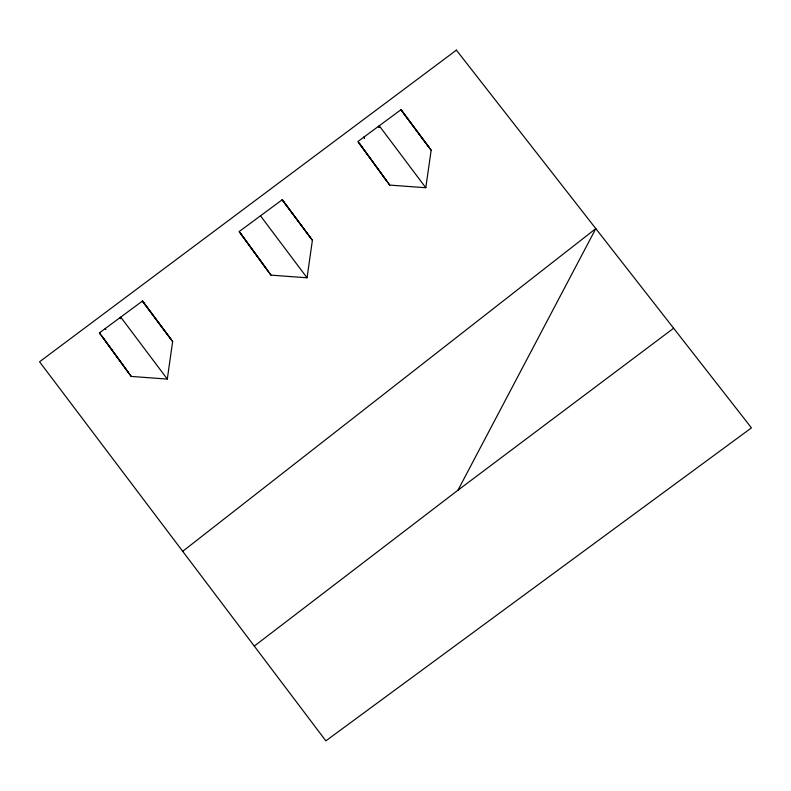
<?xml version="1.0" encoding="UTF-8"?>
<svg xmlns="http://www.w3.org/2000/svg" width="791" height="791" viewBox="0 0 791 791"><rect width="100%" height="100%" fill="white"/><g stroke="black" fill="none" stroke-linecap="round" stroke-linejoin="round"><path stroke-width="1.19" d="M167.296 379.077L172.646 341.554L142.538 301.005L99.32 332.942L131.227 376.427L167.296 379.077L120.746 317.112M307.046 277.789L312.405 240.266L282.288 199.718L239.07 231.654L270.977 275.139L307.046 277.789L260.496 215.824M425.795 187.744L431.154 150.221L401.037 109.672L357.819 141.609L389.726 185.094L425.795 187.744L379.245 125.769M254.277 646.099L457.949 490.222L595.811 228.619L182.701 551.327M457.949 490.222L673.625 328.245M400.849 109.811L431.154 150.221M282.1 199.856L312.405 240.266M142.35 301.144L172.646 341.554M401.037 109.672L429.345 147.808M282.288 199.718L310.596 237.864M142.538 301.005L170.846 339.141M378.454 126.362L379.107 127.252M378.316 126.461L378.968 127.351M363.82 137.169L364.473 138.059M363.692 137.268L364.344 138.158M119.945 317.695L120.598 318.585M119.817 317.794L120.469 318.684M105.183 328.611L105.836 329.491M389.726 185.094L359.104 142.963L386.384 180.526M270.977 275.139L240.355 233.009L267.635 270.581M102.019 336.254L131.227 376.427M101.317 335.285L127.875 371.859M456.387 50.14L39.55 361.784L325.852 740.86L751.45 427.862L456.387 50.14M100.595 334.296L99.508 332.803L100.595 334.296"/></g></svg>
